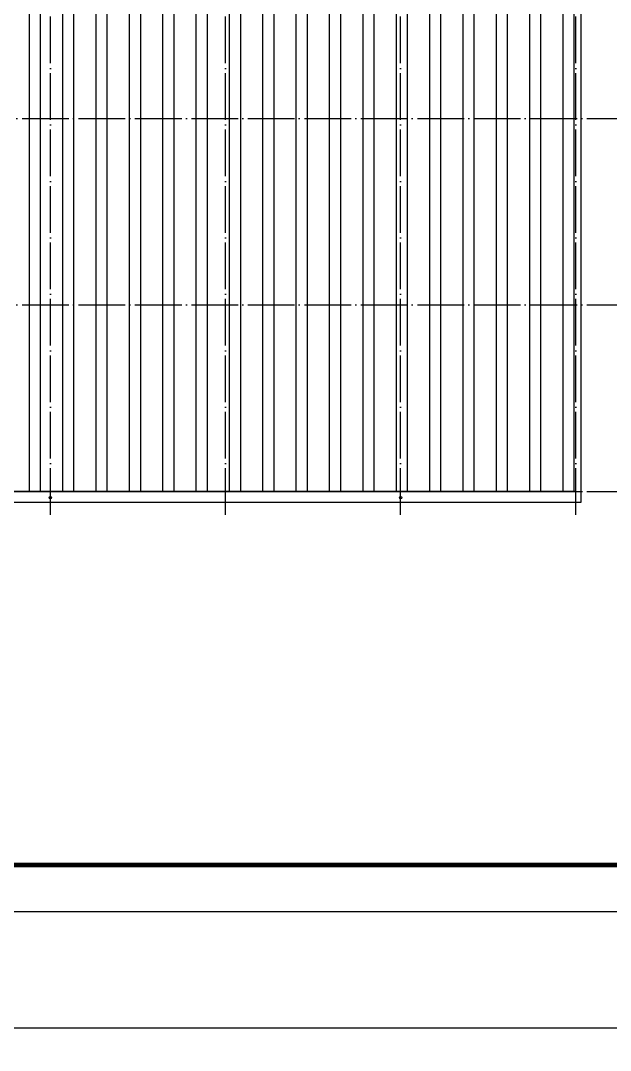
# Model space of a CAD drawing. Extents: x -266287 to 275962, y -324567 to 363765.
# Drawn here: x -120395 to -95129, y -157517 to -113377 of the extents above; entities that cross this region are included whole.
import ezdxf

# ---------------------------------------------------------------- set-up
doc = ezdxf.new("R2010")
doc.units = 0
doc.header["$LTSCALE"] = 1000
doc.linetypes.add('DOTE', pattern=[2.42, 2, -0.2, 0.02, -0.2])
doc.layers.get('0').update_dxf_attribs({"linetype": 'CONTINUOUS'})
for name, color, linetype in [('AXIS', 3, 'CONTINUOUS'), ('DOTE', 1, 'DOTE'), ('PUB_TITLE', 4, 'CONTINUOUS')]:
    doc.layers.add(name, color=color, linetype=linetype)

msp = doc.modelspace()

# ---------------------------------------------------------------- hatches: boundary and pattern name
h = msp.add_hatch()
h.set_pattern_fill('ANSI32', color=4, scale=300, angle=45, style=0)
h.set_pattern_definition([(90, (0, 0), (-1428.75, 2e-13), []), (90, (476.3, 476.3), (-1428.75, 2e-13), [])])
h.paths.add_polyline_path([(-201615.20461, -133566.69496), (-201615.20461, -109566.69496), (-164215.20461, -109566.69496), (-164215.20461, -112566.69496), (-134015.20461, -112566.69496), (-134015.20461, -109566.69496), (-96615.20461, -109566.69496), (-96615.20461, -133566.69496)])

# ---------------------------------------------------------------- linework, layer by layer
for p, q in [((-96375.20461, -134016.69496), (-96375.20461, -85116.69496)), ((-201855.20461, -133566.69496), (-96375.20461, -133566.69496)), ((-96615.20461, -133566.69496), (-201615.20461, -133566.69496)), ((-201855.20461, -134016.69496), (-96375.20461, -134016.69496))]:
    msp.add_line(p, q)
for centre in [(-119115.20461, -133821.19162), (-104115.20461, -133821.19162)]:
    msp.add_circle(centre, 50)
at = {"layer": 'AXIS'}
for p, q in [((-95615.20461, -117566.69496), (-87615.20461, -117566.69496)), ((-95615.20461, -125566.69496), (-87615.20461, -125566.69496)), ((-95615.20461, -133566.69496), (-87615.20461, -133566.69496))]:
    msp.add_line(p, q, dxfattribs=at)
at = {"layer": 'DOTE'}
for p, q in [((-119115.20461, -134566.69496), (-119115.20461, -84566.69496)), ((-111615.20461, -134566.69496), (-111615.20461, -84566.69496)), ((-104115.20461, -134566.69496), (-104115.20461, -84566.69496)), ((-96615.20461, -134566.69496), (-96615.20461, -84566.69496)), ((-202615.20461, -117566.69496), (-95615.20461, -117566.69496)), ((-202615.20461, -125566.69496), (-95615.20461, -125566.69496)), ((-202615.20461, -133566.69496), (-95615.20461, -133566.69496)), ((-202615.20461, -133566.69496), (-95615.20461, -133566.69496))]:
    msp.add_line(p, q, dxfattribs=at)
at = {"layer": 'PUB_TITLE'}
for points in [[(-220364.58828, -151566.69496), (-71764.58828, -151566.69496), (-71764.58828, -67566.69496), (-220364.58828, -67566.69496)], [(-220364.58828, -240566.69496), (-71764.58828, -240566.69496), (-71764.58828, -156566.69496), (-220364.58828, -156566.69496)]]:
    msp.add_lwpolyline(points, close=True, dxfattribs=at)
at = {"layer": 'PUB_TITLE', "const_width": 200}
msp.add_lwpolyline([(-215364.58828, -149566.69496), (-73764.58828, -149566.69496), (-73764.58828, -69566.69496), (-215364.58828, -69566.69496)], close=True, dxfattribs=at)

doc.saveas('drawing.dxf')
